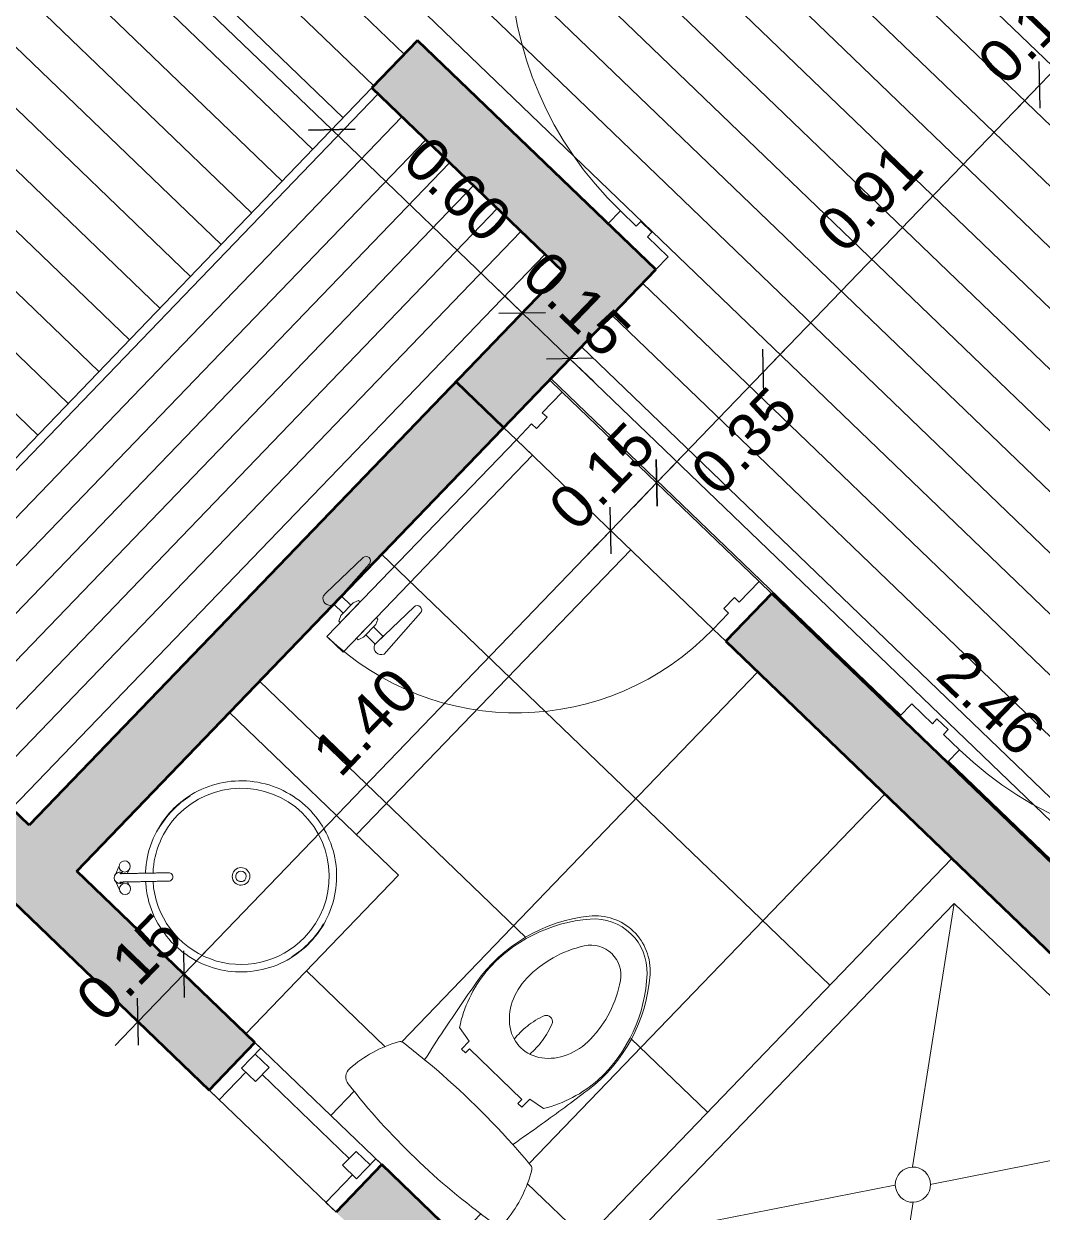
# Model space of a CAD drawing. Header units: metres. Extents: x 11 to 152, y 1 to 34.
# Drawn here: x 14.239 to 16.55, y 10.7 to 13.398 of the extents above; entities that cross this region are included whole.
import ezdxf

# ---------------------------------------------------------------- set-up
doc = ezdxf.new("R2010")
doc.units = ezdxf.units.M
for name, color, linetype, lineweight in [('A-ANNO-DIMS', 211, 'Continuous', 9), ('A-DETL-GENF', 92, 'Continuous', 9), ('A-DOOR', 31, 'Continuous', 9), ('A-DOOR-1', 31, 'Continuous', 18), ('A-FLOR', 192, 'Continuous', 9), ('A-FLOR-PATT', 8, 'Continuous', 9), ('A-GLAZ', 151, 'Continuous', 9), ('A-GLAZ-1', 151, 'Continuous', 18), ('A-WALL-1', 113, 'Continuous', 50), ('A-WALL-PATT-1', 111, 'Continuous', 9), ('I-FURN', 30, 'Continuous', 9), ('P-SANR-FIXT', 6, 'Continuous', 9)]:
    doc.layers.add(name, color=color, linetype=linetype, lineweight=lineweight)
doc.styles.add('Arial_1', font='Arial.ttf', dxfattribs={"height": 0.098353})
doc.dimstyles.new('Cota_1_25', dxfattribs={"dimscale": 0.3048, "dimtxt": 0.1, "dimasz": 0.246063, "dimexe": 0, "dimexo": 0.0625, "dimgap": 0.164042, "dimtad": 1, "dimrnd": 0.01, "dimzin": 0, "dimdsep": 46, "dimtxsty": 'Arial_1', "dimblk1": 'OBLIQUE', "dimblk2": 'OBLIQUE', "dimsah": 1, "dimcen": 0.09, "dimazin": 0, "dimtfac": 1, "dimtdec": 4, "dimtix": 1, "dimtmove": 0, "dimatfit": 3, "dimfxl": 0, "dimfxlon": 1, "dimtvp": 1, "dimtolj": 1, "dimtzin": 0, "dimarcsym": 2})
doc.dimstyles.new('Cota_1_25_3', dxfattribs={"dimscale": 0.3048, "dimtxt": 0.1, "dimasz": 0.246063, "dimexe": 0, "dimexo": 0.0625, "dimgap": 0.164042, "dimtad": 1, "dimrnd": 0.01, "dimzin": 0, "dimdsep": 46, "dimtxsty": 'Arial_1', "dimblk1": 'OBLIQUE', "dimblk2": 'OBLIQUE', "dimsah": 1, "dimcen": 0.09, "dimazin": 0, "dimtfac": 1, "dimtdec": 4, "dimtix": 1, "dimtmove": 2, "dimatfit": 3, "dimfxl": 0, "dimfxlon": 1, "dimtvp": 1, "dimtolj": 1, "dimtzin": 0, "dimarcsym": 2})

# ---------------------------------------------------------------- blocks, each defined once
blk = doc.blocks.new('EA-Sencilla abisagrada - 90 x 210-1482232-1 Piso')
at = {"layer": 'A-DETL-GENF'}
for p, q in [((0.349, 0.8388), (0.354, 0.8513)), ((0.349, 0.8388), (0.349, 0.7988)), ((0.359, 0.8513), (0.354, 0.8513)), ((0.359, 0.8513), (0.359, 0.7863)), ((0.41, 0.8513), (0.415, 0.8513)), ((0.41, 0.8513), (0.41, 0.7863)), ((0.42, 0.8388), (0.415, 0.8513)), ((0.42, 0.8388), (0.42, 0.7988)), ((0.289, 0.8338), (0.289, 0.8263)), ((0.294, 0.7091), (0.289, 0.8263)), ((0.319, 0.8263), (0.314, 0.7091)), ((0.319, 0.8038), (0.319, 0.8338)), ((0.319, 0.8313), (0.349, 0.8313)), ((0.45, 0.8313), (0.42, 0.8313)), ((0.45, 0.8038), (0.45, 0.8338)), ((0.45, 0.8263), (0.455, 0.7091)), ((0.475, 0.7091), (0.48, 0.8263)), ((0.48, 0.8338), (0.48, 0.8263)), ((0.349, 0.8063), (0.319, 0.8063)), ((0.349, 0.7988), (0.354, 0.7863)), ((0.354, 0.7863), (0.359, 0.7863)), ((0.415, 0.7863), (0.41, 0.7863)), ((0.42, 0.7988), (0.415, 0.7863)), ((0.42, 0.8063), (0.45, 0.8063))]:
    blk.add_line(p, q, dxfattribs=at)
for centre, radius, start, end in [((0.304, 0.8276), 0.0162, 22.6199, 157.3801), ((0.465, 0.8276), 0.0162, 22.6199, 157.3801), ((0.304, 0.7095), 0.01, 182.4476, 357.5524), ((0.465, 0.7095), 0.01, 182.4476, 357.5524)]:
    blk.add_arc(centre, radius, start, end, dxfattribs=at)
at = {"layer": 'A-DOOR'}
blk.add_arc((0.41, 0.075), 0.82, 90, 180, dxfattribs=at)
at = {"layer": 'A-DOOR-1'}
for p, q in [((0.359, 0.075), (0.359, 0.895)), ((0.41, 0.895), (0.359, 0.895)), ((0.41, 0.075), (0.41, 0.895)), ((-0.41, 0.075), (-0.45, 0.075)), ((-0.41, 0.025), (-0.41, 0.075)), ((0.41, 0.075), (0.359, 0.075)), ((0.45, 0.075), (0.41, 0.075)), ((0.41, 0.075), (0.41, 0.025)), ((0.45, -0.075), (0.45, 0.075)), ((-0.395, 0.025), (-0.41, 0.025)), ((-0.395, -0.01), (-0.395, 0.025)), ((0.41, 0.025), (0.395, 0.025)), ((0.395, 0.025), (0.395, -0.01)), ((-0.41, -0.075), (-0.41, -0.01)), ((-0.41, -0.01), (-0.395, -0.01)), ((0.395, -0.01), (0.41, -0.01)), ((0.41, -0.01), (0.41, -0.075)), ((-0.45, -0.075), (-0.41, -0.075)), ((0.41, -0.075), (0.45, -0.075))]:
    blk.add_line(p, q, dxfattribs=at)
blk = doc.blocks.new('M_Shower Stall-2D - ducha 1_20 2-V33-1 Piso')
at = {"layer": 'P-SANR-FIXT'}
for p, q in [((0, 0.8031), (0, 0.9)), ((0, 0.9), (1.1946, 0.9)), ((0.075, 0.825), (0.1064, 0.8031)), ((0.075, 0.8031), (0.075, 0.825)), ((0.075, 0.825), (1.125, 0.825)), ((1.125, 0.825), (0.6289, 0.4789)), ((1.125, 0.825), (1.125, 0.075)), ((0.1468, 0.7749), (0.5711, 0.4789)), ((0.5724, 0.4224), (0.075, 0.075)), ((0.6276, 0.4224), (1.125, 0.075)), ((0, 0), (0, 0.3031)), ((0.075, 0.075), (0.075, 0.3031)), ((1.125, 0.075), (0.075, 0.075))]:
    blk.add_line(p, q, dxfattribs=at)
for start, end in [(360, 180), (180, 360)]:
    blk.add_arc((0.6, 0.45), 0.04, start, end, dxfattribs=at)
blk = doc.blocks.new('EA santario - EA santario-1234229-1 Piso')
at = {"layer": 'P-SANR-FIXT'}
for p, q in [((-0.0952, 0.106), (-0.0952, 0.0806)), ((-0.0825, 0.106), (-0.0952, 0.106)), ((-0.0825, 0.0933), (-0.0825, 0.106)), ((0.0826, 0.0933), (-0.0825, 0.0933)), ((0.0826, 0.106), (0.0826, 0.0933)), ((0.0953, 0.106), (0.0826, 0.106)), ((0.0953, 0.0806), (0.0953, 0.106)), ((-0.0952, 0.0806), (-0.1325, 0.074)), ((0.1325, 0.074), (0.0953, 0.0806))]:
    blk.add_line(p, q, dxfattribs=at)
for centre, radius, start, end in [((0, -1.2428), 1.6, 81.8874, 98.1126), ((-0.2222, 0.316), 0.0254, 98.1126, 185.1144), ((0.2222, 0.316), 0.0254, 354.8856, 81.8874), ((0.0513, 0.3405), 0.3, 185.1144, 209.4383), ((-0.0513, 0.3405), 0.3, 330.5617, 354.8856), ((-0.1999, 0.1987), 0.0115, 209.4383, 263.7045), ((0.1999, 0.1987), 0.0115, 276.2955, 330.5617), ((0, 2.0111), 1.8349, 263.7045, 265.6627), ((4.7641, -0.7998), 5.0001, 168.6826, 169.5968), ((0, 2.0111), 1.8349, 265.6627, 274.3373), ((0, 2.0111), 1.8349, 274.3373, 276.2955), ((-4.7641, -0.7998), 5.0001, 10.4032, 11.3174), ((4.7641, -0.7998), 5.0001, 169.5968, 171.09), ((-4.7641, -0.7998), 5.0001, 8.91, 10.4032), ((0.1189, -0.0836), 0.2967, 147.929, 175.1418), ((-0.1189, -0.0836), 0.2967, 4.8582, 32.071), ((0.18, -0.0811), 0.36, 171.09, 220.019), ((-0.18, -0.0811), 0.36, 319.981, 8.91), ((0.1676, -0.0791), 0.345, 176.5685, 221.8401), ((0, -0.0716), 0.0147, 216.4562, 323.5438), ((-0.1676, -0.0791), 0.345, 318.1599, 3.4315), ((0.158, -0.1131), 0.258, 180, 213.6309), ((-0.158, -0.1131), 0.258, 326.3691, 360), ((0, -0.2182), 0.0683, 213.6309, 326.3691), ((0, -0.2322), 0.125, 220.0388, 319.9612), ((0, -0.2292), 0.12, 221.8401, 318.1599)]:
    blk.add_arc(centre, radius, start, end, dxfattribs=at)
blk.add_ellipse((0, -0.1131), major_axis=(0, 0.1238), ratio=0.807692, start_param=4.712389, end_param=7.853982, dxfattribs=at)
for points in [[(-0.0118, -0.0804), (-0.0148, -0.0728), (-0.0199, -0.0575), (-0.024, -0.0349), (-0.0254, -0.0133), (-0.0249, 0.0001), (-0.0243, 0.0065)], [(0.0249, 0.0062), (0.0254, -0.0001), (0.0258, -0.0135), (0.0243, -0.035), (0.02, -0.0576), (0.0149, -0.0728), (0.0118, -0.0804)]]:
    blk.add_open_spline(points, degree=3, dxfattribs=at)
blk = doc.blocks.new('mesa31 - mesa001-1819944-1 Piso')
at = {"layer": 'I-FURN'}
h = blk.add_hatch(dxfattribs=at)
h.set_pattern_fill('FP_26', color=256, style=0, pattern_type=2)
h.set_pattern_definition([(226.11, (-6.905, 15.092), (0.0540504, -0.0519957), [])])
h.paths.add_polyline_path([(-1.2925, -3.1635), (-0.0824, -1.9056), (-0.5148, -1.4897), (-1.7249, -2.7476), (-1.3165, -3.1404)], flags=0)
for p, q in [((-0.5148, -1.4897), (-1.7249, -2.7476)), ((-1.7249, -2.7476), (-1.2925, -3.1635))]:
    blk.add_line(p, q, dxfattribs=at)
blk = doc.blocks.new('Bed-Standard - Twin colombia 90x190-1381556-1 Piso')
at = {"layer": 'I-FURN'}
for p, q in [((-0.1785, 0.9956), (0.7215, 0.9956)), ((-0.1785, -0.9044), (-0.1785, 0.9956)), ((0.7215, 0.9956), (0.7215, -0.9044)), ((0.0139, -0.1236), (-0.1785, -0.3842)), ((0.7215, -0.5488), (0.0139, -0.1236)), ((0.7215, -0.5488), (-0.1785, -0.3842)), ((-0.1023, -0.5488), (0.6453, -0.5488)), ((-0.1023, -0.8536), (-0.1023, -0.5488)), ((0.6453, -0.8536), (0.6453, -0.5488)), ((-0.1023, -0.8536), (0.6453, -0.8536)), ((0.7215, -0.9044), (-0.1785, -0.9044))]:
    blk.add_line(p, q, dxfattribs=at)
blk = doc.blocks.new('EA-Sencilla abisagrada - 70 x 210-1204206-1 Piso')
at = {"layer": 'A-DETL-GENF'}
for p, q in [((0.249, 0.6388), (0.254, 0.6513)), ((0.259, 0.6513), (0.254, 0.6513)), ((0.259, 0.6513), (0.259, 0.5863)), ((0.31, 0.6513), (0.315, 0.6513)), ((0.31, 0.6513), (0.31, 0.5863)), ((0.32, 0.6388), (0.315, 0.6513)), ((0.189, 0.6338), (0.189, 0.6263)), ((0.194, 0.5091), (0.189, 0.6263)), ((0.219, 0.6263), (0.214, 0.5091)), ((0.219, 0.6038), (0.219, 0.6338)), ((0.219, 0.6313), (0.249, 0.6313)), ((0.249, 0.6388), (0.249, 0.5988)), ((0.32, 0.6388), (0.32, 0.5988)), ((0.35, 0.6313), (0.32, 0.6313)), ((0.35, 0.6038), (0.35, 0.6338)), ((0.35, 0.6263), (0.355, 0.5091)), ((0.375, 0.5091), (0.38, 0.6263)), ((0.38, 0.6338), (0.38, 0.6263)), ((0.249, 0.6063), (0.219, 0.6063)), ((0.249, 0.5988), (0.254, 0.5863)), ((0.32, 0.5988), (0.315, 0.5863)), ((0.32, 0.6063), (0.35, 0.6063)), ((0.254, 0.5863), (0.259, 0.5863)), ((0.315, 0.5863), (0.31, 0.5863))]:
    blk.add_line(p, q, dxfattribs=at)
for centre, radius, start, end in [((0.204, 0.6276), 0.0162, 22.6199, 157.3801), ((0.365, 0.6276), 0.0162, 22.6199, 157.3801), ((0.204, 0.5095), 0.01, 182.4476, 357.5524), ((0.365, 0.5095), 0.01, 182.4476, 357.5524)]:
    blk.add_arc(centre, radius, start, end, dxfattribs=at)
at = {"layer": 'A-DOOR'}
blk.add_arc((0.31, 0.075), 0.62, 90, 180, dxfattribs=at)
at = {"layer": 'A-DOOR-1'}
for p, q in [((0.259, 0.075), (0.259, 0.695)), ((0.31, 0.695), (0.259, 0.695)), ((0.31, 0.075), (0.31, 0.695)), ((-0.31, 0.075), (-0.35, 0.075)), ((-0.31, 0.025), (-0.31, 0.075)), ((0.31, 0.075), (0.259, 0.075)), ((0.35, 0.075), (0.31, 0.075)), ((0.31, 0.075), (0.31, 0.025)), ((-0.295, 0.025), (-0.31, 0.025)), ((-0.295, -0.01), (-0.295, 0.025)), ((0.31, 0.025), (0.295, 0.025)), ((0.295, 0.025), (0.295, -0.01)), ((-0.31, -0.075), (-0.31, -0.01)), ((-0.31, -0.01), (-0.295, -0.01)), ((0.295, -0.01), (0.31, -0.01)), ((0.31, -0.01), (0.31, -0.075)), ((-0.35, -0.075), (-0.31, -0.075)), ((0.31, -0.075), (0.35, -0.075))]:
    blk.add_line(p, q, dxfattribs=at)
blk = doc.blocks.new('EA-Sencilla abisagrada - 90 x 210-1482273-1 Piso')
at = {"layer": 'A-DETL-GENF'}
for p, q in [((0.294, -0.7091), (0.289, -0.8263)), ((0.319, -0.8263), (0.314, -0.7091)), ((0.45, -0.8263), (0.455, -0.7091)), ((0.475, -0.7091), (0.48, -0.8263)), ((0.319, -0.8038), (0.319, -0.8338)), ((0.349, -0.8063), (0.319, -0.8063)), ((0.349, -0.7988), (0.354, -0.7863)), ((0.349, -0.8388), (0.349, -0.7988)), ((0.354, -0.7863), (0.359, -0.7863)), ((0.359, -0.8513), (0.359, -0.7863)), ((0.415, -0.7863), (0.41, -0.7863)), ((0.41, -0.8513), (0.41, -0.7863)), ((0.42, -0.7988), (0.415, -0.7863)), ((0.42, -0.8388), (0.42, -0.7988)), ((0.42, -0.8063), (0.45, -0.8063)), ((0.45, -0.8038), (0.45, -0.8338)), ((0.289, -0.8338), (0.289, -0.8263)), ((0.319, -0.8313), (0.349, -0.8313)), ((0.45, -0.8313), (0.42, -0.8313)), ((0.48, -0.8338), (0.48, -0.8263)), ((0.349, -0.8388), (0.354, -0.8513)), ((0.359, -0.8513), (0.354, -0.8513)), ((0.41, -0.8513), (0.415, -0.8513)), ((0.42, -0.8388), (0.415, -0.8513))]:
    blk.add_line(p, q, dxfattribs=at)
for centre, radius, start, end in [((0.304, -0.7095), 0.01, 2.4476, 177.5524), ((0.465, -0.7095), 0.01, 2.4476, 177.5524), ((0.304, -0.8276), 0.0162, 202.6199, 337.3801), ((0.465, -0.8276), 0.0162, 202.6199, 337.3801)]:
    blk.add_arc(centre, radius, start, end, dxfattribs=at)
at = {"layer": 'A-DOOR'}
blk.add_arc((0.41, -0.075), 0.82, 180, 270, dxfattribs=at)
at = {"layer": 'A-DOOR-1'}
for p, q in [((-0.45, 0.075), (-0.41, 0.075)), ((-0.41, 0.075), (-0.41, 0.01)), ((0.41, 0.075), (0.45, 0.075)), ((0.41, 0.01), (0.41, 0.075)), ((-0.41, 0.01), (-0.395, 0.01)), ((-0.395, 0.01), (-0.395, -0.025)), ((0.395, 0.01), (0.41, 0.01)), ((0.395, -0.025), (0.395, 0.01)), ((-0.41, -0.025), (-0.41, -0.075)), ((-0.395, -0.025), (-0.41, -0.025)), ((0.41, -0.025), (0.395, -0.025)), ((0.41, -0.075), (0.41, -0.025)), ((-0.41, -0.075), (-0.45, -0.075)), ((0.359, -0.075), (0.359, -0.895)), ((0.41, -0.075), (0.359, -0.075)), ((0.41, -0.075), (0.41, -0.895)), ((0.45, -0.075), (0.41, -0.075)), ((0.41, -0.895), (0.359, -0.895))]:
    blk.add_line(p, q, dxfattribs=at)
blk = doc.blocks.new('Basin Slab-Round-1Bowl - 550 x 500-1568868-1 Piso')
at = {"layer": 'P-SANR-FIXT'}
for p, q in [((0.0434, -0.075), (0.0434, -0.575)), ((0.4686, -0.1346), (0.477, -0.1376)), ((0.4969, -0.1195), (0.4767, -0.1121)), ((0.515, -0.1504), (0.5077, -0.1303)), ((0.4894, -0.1497), (0.4926, -0.1585)), ((0.0434, -0.575), (0.5762, -0.575))]:
    blk.add_line(p, q, dxfattribs=at)
at = {"layer": 'P-SANR-FIXT', "flags": 128}
for points in [[(0.4477, -0.1669), (0.4439, -0.1635), (0.4374, -0.1578), (0.4306, -0.1524), (0.4236, -0.1473), (0.4164, -0.1424), (0.409, -0.1379), (0.4014, -0.1337), (0.3937, -0.1297), (0.3858, -0.1261), (0.3778, -0.1228), (0.3696, -0.1198), (0.3613, -0.1172), (0.353, -0.1148), (0.3445, -0.1129), (0.336, -0.1112), (0.3274, -0.1099), (0.3188, -0.1089), (0.3102, -0.1083), (0.3015, -0.1081), (0.2928, -0.1081), (0.2841, -0.1086), (0.2755, -0.1093), (0.2669, -0.1105), (0.2583, -0.1119), (0.2499, -0.1137), (0.2414, -0.1159), (0.2331, -0.1183), (0.2249, -0.1211), (0.2168, -0.1243), (0.2089, -0.1277), (0.201, -0.1315), (0.1934, -0.1356), (0.1859, -0.14), (0.1786, -0.1446), (0.1715, -0.1496), (0.1646, -0.1548), (0.1579, -0.1604), (0.1514, -0.1661), (0.1452, -0.1722), (0.1392, -0.1785), (0.1334, -0.185), (0.128, -0.1917), (0.1228, -0.1987), (0.1179, -0.2058), (0.1132, -0.2132), (0.1089, -0.2207), (0.1049, -0.2284), (0.1012, -0.2362), (0.0978, -0.2442), (0.0947, -0.2523), (0.092, -0.2606), (0.0896, -0.2689), (0.0875, -0.2773), (0.0858, -0.2858), (0.0844, -0.2944), (0.0833, -0.303), (0.0826, -0.3116), (0.0823, -0.3203), (0.0822, -0.325)], [(0.4883, -0.125), (0.4883, -0.125), (0.4882, -0.1251), (0.4881, -0.1253), (0.4878, -0.1255), (0.4876, -0.1258), (0.4872, -0.1261), (0.4868, -0.1265), (0.4863, -0.127), (0.4858, -0.1275), (0.4852, -0.1281), (0.4846, -0.1287), (0.4839, -0.1294), (0.4832, -0.1302), (0.4824, -0.131), (0.4815, -0.1319), (0.4806, -0.1328), (0.4796, -0.1337), (0.4786, -0.1347), (0.4776, -0.1358), (0.4765, -0.1369), (0.4753, -0.138), (0.4741, -0.1392), (0.4729, -0.1405), (0.4716, -0.1417), (0.4703, -0.143), (0.469, -0.1444), (0.4676, -0.1457), (0.4662, -0.1471), (0.4648, -0.1486), (0.4633, -0.15), (0.4619, -0.1515), (0.4604, -0.153), (0.4589, -0.1545), (0.4573, -0.156), (0.4558, -0.1575), (0.4543, -0.1591), (0.4527, -0.1606), (0.4511, -0.1622), (0.4496, -0.1638), (0.448, -0.1653), (0.4464, -0.1669), (0.4449, -0.1685), (0.4433, -0.17), (0.4418, -0.1716), (0.4402, -0.1731), (0.4387, -0.1746), (0.4372, -0.1761), (0.4357, -0.1776), (0.4343, -0.1791), (0.4328, -0.1805), (0.4314, -0.1819), (0.43, -0.1833), (0.4287, -0.1847), (0.4274, -0.186), (0.4261, -0.1873), (0.4248, -0.1885), (0.4236, -0.1897), (0.4225, -0.1909), (0.4213, -0.192), (0.4203, -0.1931), (0.4192, -0.1941), (0.4182, -0.1951), (0.4173, -0.1961), (0.4164, -0.1969), (0.4156, -0.1978), (0.4148, -0.1986), (0.4141, -0.1993), (0.4134, -0.2), (0.4128, -0.2006), (0.4122, -0.2011), (0.4117, -0.2016), (0.4113, -0.2021), (0.4109, -0.2024), (0.4106, -0.2027), (0.4104, -0.203), (0.4102, -0.2032), (0.41, -0.2033), (0.41, -0.2034), (0.41, -0.2034)], [(0.4234, -0.2169), (0.4235, -0.2168), (0.4236, -0.2167), (0.4237, -0.2166), (0.4239, -0.2164), (0.4242, -0.2161), (0.4246, -0.2157), (0.425, -0.2153), (0.4254, -0.2149), (0.4259, -0.2143), (0.4265, -0.2138), (0.4272, -0.2131), (0.4279, -0.2124), (0.4286, -0.2117), (0.4294, -0.2109), (0.4303, -0.21), (0.4312, -0.2091), (0.4321, -0.2081), (0.4332, -0.2071), (0.4342, -0.2061), (0.4353, -0.205), (0.4365, -0.2038), (0.4377, -0.2026), (0.4389, -0.2014), (0.4401, -0.2001), (0.4414, -0.1988), (0.4428, -0.1975), (0.4441, -0.1961), (0.4455, -0.1947), (0.447, -0.1933), (0.4484, -0.1919), (0.4499, -0.1904), (0.4514, -0.1889), (0.4529, -0.1874), (0.4544, -0.1859), (0.456, -0.1843), (0.4575, -0.1828), (0.4591, -0.1812), (0.4606, -0.1797), (0.4622, -0.1781), (0.4638, -0.1765), (0.4653, -0.175), (0.4669, -0.1734), (0.4684, -0.1718), (0.47, -0.1703), (0.4715, -0.1688), (0.473, -0.1672), (0.4745, -0.1657), (0.476, -0.1643), (0.4775, -0.1628), (0.4789, -0.1614), (0.4803, -0.16), (0.4817, -0.1586), (0.4831, -0.1572), (0.4844, -0.1559), (0.4857, -0.1546), (0.4869, -0.1534), (0.4881, -0.1522), (0.4893, -0.151), (0.4904, -0.1499), (0.4915, -0.1488), (0.4926, -0.1477), (0.4935, -0.1468), (0.4945, -0.1458), (0.4954, -0.1449), (0.4962, -0.1441), (0.497, -0.1433), (0.4977, -0.1426), (0.4984, -0.1419), (0.499, -0.1413), (0.4995, -0.1407), (0.5, -0.1403), (0.5005, -0.1398), (0.5008, -0.1394), (0.5012, -0.1391), (0.5014, -0.1389), (0.5016, -0.1387), (0.5017, -0.1386), (0.5018, -0.1385), (0.5018, -0.1385)], [(0.5161, -0.325), (0.5159, -0.3163), (0.5154, -0.3077), (0.5145, -0.299), (0.5133, -0.2904), (0.5118, -0.2819), (0.5099, -0.2734), (0.5076, -0.265), (0.5051, -0.2568), (0.5022, -0.2486), (0.499, -0.2405), (0.4954, -0.2326), (0.4916, -0.2248), (0.4874, -0.2172), (0.483, -0.2098), (0.4782, -0.2025), (0.4732, -0.1954), (0.4678, -0.1886), (0.4622, -0.1819), (0.46, -0.1794)], [(0.0822, -0.325), (0.0824, -0.3337), (0.0829, -0.3423), (0.0838, -0.351), (0.085, -0.3596), (0.0865, -0.3681), (0.0884, -0.3766), (0.0907, -0.385), (0.0932, -0.3932), (0.0961, -0.4014), (0.0993, -0.4095), (0.1029, -0.4174), (0.1067, -0.4252), (0.1109, -0.4328), (0.1153, -0.4402), (0.1201, -0.4475), (0.1251, -0.4546), (0.1305, -0.4614), (0.136, -0.4681), (0.1419, -0.4745), (0.148, -0.4806), (0.1543, -0.4865), (0.1609, -0.4922), (0.1677, -0.4976), (0.1747, -0.5027), (0.1819, -0.5076), (0.1893, -0.5121), (0.1969, -0.5163), (0.2046, -0.5203), (0.2125, -0.5239), (0.2205, -0.5272), (0.2287, -0.5302), (0.2369, -0.5328), (0.2453, -0.5352), (0.2538, -0.5371), (0.2623, -0.5388), (0.2709, -0.5401), (0.2795, -0.5411), (0.2881, -0.5417), (0.2968, -0.5419), (0.3055, -0.5419), (0.3141, -0.5414), (0.3228, -0.5407), (0.3314, -0.5395), (0.3399, -0.5381), (0.3484, -0.5363), (0.3568, -0.5341), (0.3652, -0.5317), (0.3734, -0.5289), (0.3815, -0.5257), (0.3894, -0.5223), (0.3972, -0.5185), (0.4049, -0.5144), (0.4124, -0.51), (0.4197, -0.5054), (0.4268, -0.5004), (0.4337, -0.4952), (0.4404, -0.4896), (0.4469, -0.4839), (0.4531, -0.4778), (0.4591, -0.4715), (0.4649, -0.465), (0.4703, -0.4583), (0.4755, -0.4513), (0.4804, -0.4442), (0.485, -0.4368), (0.4894, -0.4293), (0.4934, -0.4216), (0.4971, -0.4138), (0.5005, -0.4058), (0.5036, -0.3977), (0.5063, -0.3894), (0.5087, -0.3811), (0.5108, -0.3727), (0.5125, -0.3642), (0.5139, -0.3556), (0.515, -0.347), (0.5157, -0.3384), (0.516, -0.3297), (0.5161, -0.325)]]:
    blk.add_lwpolyline(points, dxfattribs=at)
at = {"layer": 'P-SANR-FIXT'}
for centre, radius, start, end in [((0.2991, -0.325), 0.2, 47.0318, 180), ((0.4691, -0.122), 0.0127, 135, 315), ((0.4691, -0.122), 0.0127, 315, 135), ((0.4951, -0.1317), 0.0127, 135, 178.0726), ((0.4954, -0.1321), 0.0127, 83.2893, 174.0914), ((0.4951, -0.1317), 0.0127, 315, 135), ((0.4951, -0.1317), 0.0127, 272.2369, 6.7107), ((0.5051, -0.158), 0.0127, 135, 315), ((0.4951, -0.1317), 0.0127, 271.9274, 315), ((0.5051, -0.158), 0.0127, 315, 135), ((0.4167, -0.2101), 0.00953, 122.1429, 225), ((0.4167, -0.2101), 0.00952, 225, 327.8571), ((0.2991, -0.325), 0.2, 0, 41.5385), ((0.2991, -0.325), 0.2159, 166.1538, 180), ((0.2991, -0.325), 0.2159, 0, 13.8462), ((0.2991, -0.325), 0.02, 0, 180), ((0.2992, -0.3249), 0.012, 90, 180.253), ((0.2992, -0.3249), 0.012, 166.0814, 180), ((0.2992, -0.3249), 0.012, 151.9976, 161.3515), ((0.2992, -0.3249), 0.012, 137.83, 146.5795), ((0.2992, -0.3249), 0.012, 123.4827, 132.2634), ((0.2992, -0.3249), 0.012, 108.6021, 118.109), ((0.2992, -0.3249), 0.012, 90, 104.0322), ((0.2992, -0.3249), 0.012, 359.747, 90), ((0.2992, -0.3249), 0.012, 75.9678, 90), ((0.2992, -0.3249), 0.012, 47.7366, 56.5173), ((0.2992, -0.3249), 0.012, 33.4205, 42.17), ((0.2992, -0.3249), 0.012, 0, 13.9186), ((0.2991, -0.325), 0.2159, 180, 193.8462), ((0.2991, -0.325), 0.2, 180, 360), ((0.2991, -0.325), 0.02, 180, 360), ((0.2992, -0.3249), 0.012, 180.253, 270), ((0.2992, -0.3249), 0.012, 270, 359.747), ((0.2991, -0.325), 0.2159, 346.1538, 0)]:
    blk.add_arc(centre, radius, start, end, dxfattribs=at)
blk = doc.blocks.new('M_Fixed - 240x40-1814198-1 Piso')
at = {"layer": 'A-GLAZ-1'}
for p, q in [((-0.2, 0.088), (-0.181, 0.088)), ((-0.181, 0.088), (-0.181, 0.025)), ((0.181, 0.088), (0.181, 0.025)), ((0.1989, 0.088), (0.181, 0.088)), ((-0.181, 0.069), (-0.137, 0.069)), ((-0.137, 0.069), (-0.137, 0.025)), ((0.137, 0.069), (0.137, 0.025)), ((0.181, 0.069), (0.137, 0.069)), ((-0.137, 0.047), (0.137, 0.047)), ((-0.181, 0.025), (-0.137, 0.025)), ((-0.168, 0.025), (-0.168, -0.062)), ((0.137, 0.025), (0.181, 0.025)), ((0.168, 0.025), (0.168, -0.062)), ((-0.2, -0.062), (-0.168, -0.062)), ((0.2, -0.062), (0.168, -0.062))]:
    blk.add_line(p, q, dxfattribs=at)
blk = doc.blocks.new('_Oblique')
at = {"color": 0, "linetype": 'ByBlock', "lineweight": -2}
blk.add_line((-0.5, -0.5), (0.5, 0.5), dxfattribs=at)
blk = doc.blocks.new('DIMBLOCK100-1 Piso')
at = {"layer": 'A-ANNO-DIMS', "color": 0, "lineweight": -2, "transparency": 16777216}
for p, q in [((14.6022, 11.2401), (14.6542, 11.2942)), ((14.4982, 11.1321), (14.6022, 11.2401)), ((14.4982, 11.1321), (14.4462, 11.078))]:
    blk.add_line(p, q, dxfattribs=at)
at = {"layer": 'Defpoints', "color": 0, "transparency": 16777216}
for p in [(14.6022, 11.2401), (14.6022, 11.2401), (14.4982, 11.1321)]:
    blk.add_point(p, dxfattribs=at)
at = {"layer": 'A-ANNO-DIMS', "color": 0, "lineweight": -2, "transparency": 16777216, "xscale": 0.075, "yscale": 0.075, "zscale": 0.075}
for p, rotation in [((14.6022, 11.2401), 226.1020245838994), ((14.4982, 11.1321), 46.10202458389934)]:
    blk.add_blockref('_Oblique', p, dxfattribs=dict(at, rotation=rotation))
at = {"layer": 'A-ANNO-DIMS', "color": 0, "transparency": 16777216, "insert": (14.478, 11.2556), "char_height": 0.09835, "attachment_point": 5, "rotation": 46.102, "style": 'Arial_1'}
blk.add_mtext('\\A1;0.15', dxfattribs=at)
blk = doc.blocks.new('DIMBLOCK101-1 Piso')
at = {"layer": 'A-ANNO-DIMS', "color": 0, "lineweight": -2, "transparency": 16777216}
blk.add_line((14.6022, 11.2401), (15.5712, 12.2471), dxfattribs=at)
at = {"layer": 'Defpoints', "color": 0, "transparency": 16777216}
for p in [(15.5712, 12.2471), (15.5712, 12.2471), (14.6022, 11.2401)]:
    blk.add_point(p, dxfattribs=at)
at = {"layer": 'A-ANNO-DIMS', "color": 0, "lineweight": -2, "transparency": 16777216, "xscale": 0.075, "yscale": 0.075, "zscale": 0.075}
for p, rotation in [((15.5712, 12.2471), 46.10202458389946), ((14.6022, 11.2401), 226.1020245838995)]:
    blk.add_blockref('_Oblique', p, dxfattribs=dict(at, rotation=rotation))
at = {"layer": 'A-ANNO-DIMS', "color": 0, "transparency": 16777216, "insert": (15.0145, 11.8131), "char_height": 0.09835, "attachment_point": 5, "rotation": 46.102, "style": 'Arial_1'}
blk.add_mtext('\\A1;1.40', dxfattribs=at)
blk = doc.blocks.new('DIMBLOCK102-1 Piso')
at = {"layer": 'A-ANNO-DIMS', "color": 0, "lineweight": -2, "transparency": 16777216}
for p, q in [((15.6752, 12.3552), (15.7272, 12.4093)), ((15.5712, 12.2471), (15.6752, 12.3552)), ((15.5712, 12.2471), (15.5192, 12.1931))]:
    blk.add_line(p, q, dxfattribs=at)
at = {"layer": 'Defpoints', "color": 0, "transparency": 16777216}
for p in [(15.6752, 12.3552), (15.6752, 12.3552), (15.5712, 12.2471)]:
    blk.add_point(p, dxfattribs=at)
at = {"layer": 'A-ANNO-DIMS', "color": 0, "lineweight": -2, "transparency": 16777216, "xscale": 0.075, "yscale": 0.075, "zscale": 0.075}
for p, rotation in [((15.6752, 12.3552), 226.1020245838999), ((15.5712, 12.2471), 46.1020245838999)]:
    blk.add_blockref('_Oblique', p, dxfattribs=dict(at, rotation=rotation))
at = {"layer": 'A-ANNO-DIMS', "color": 0, "transparency": 16777216, "insert": (15.551, 12.3707), "char_height": 0.09835, "attachment_point": 5, "rotation": 46.102, "style": 'Arial_1'}
blk.add_mtext('\\A1;0.15', dxfattribs=at)
blk = doc.blocks.new('DIMBLOCK103-1 Piso')
at = {"layer": 'A-ANNO-DIMS', "color": 0, "lineweight": -2, "transparency": 16777216}
for p, q in [((15.9164, 12.6059), (15.9685, 12.66)), ((15.6752, 12.3552), (15.9164, 12.6059)), ((15.6752, 12.3552), (15.6232, 12.3012))]:
    blk.add_line(p, q, dxfattribs=at)
at = {"layer": 'Defpoints', "color": 0, "transparency": 16777216}
for p in [(15.9164, 12.6059), (15.9164, 12.6059), (15.6752, 12.3552)]:
    blk.add_point(p, dxfattribs=at)
at = {"layer": 'A-ANNO-DIMS', "color": 0, "lineweight": -2, "transparency": 16777216, "xscale": 0.075, "yscale": 0.075, "zscale": 0.075}
for p, rotation in [((15.9164, 12.6059), 226.1020245838992), ((15.6752, 12.3552), 46.10202458389918)]:
    blk.add_blockref('_Oblique', p, dxfattribs=dict(at, rotation=rotation))
at = {"layer": 'A-ANNO-DIMS', "color": 0, "transparency": 16777216, "insert": (15.7448, 12.3886), "char_height": 0.09835, "attachment_point": 1, "rotation": 46.102, "line_spacing_factor": 0.938532, "style": 'Arial_1'}
blk.add_mtext('\\A1;0.35', dxfattribs=at)
blk = doc.blocks.new('DIMBLOCK104-1 Piso')
at = {"layer": 'A-ANNO-DIMS', "color": 0, "lineweight": -2, "transparency": 16777216}
blk.add_line((15.9164, 12.6059), (16.5446, 13.2587), dxfattribs=at)
at = {"layer": 'Defpoints', "color": 0, "transparency": 16777216}
for p in [(16.5446, 13.2587), (16.5446, 13.2587), (15.9164, 12.6059)]:
    blk.add_point(p, dxfattribs=at)
at = {"layer": 'A-ANNO-DIMS', "color": 0, "lineweight": -2, "transparency": 16777216, "xscale": 0.075, "yscale": 0.075, "zscale": 0.075}
for p, rotation in [((16.5446, 13.2587), 46.10202458389947), ((15.9164, 12.6059), 226.1020245838995)]:
    blk.add_blockref('_Oblique', p, dxfattribs=dict(at, rotation=rotation))
at = {"layer": 'A-ANNO-DIMS', "color": 0, "transparency": 16777216, "insert": (16.1583, 13.0018), "char_height": 0.09835, "attachment_point": 5, "rotation": 46.102, "style": 'Arial_1'}
blk.add_mtext('\\A1;0.91', dxfattribs=at)
blk = doc.blocks.new('DIMBLOCK105-1 Piso')
at = {"layer": 'A-ANNO-DIMS', "color": 0, "lineweight": -2, "transparency": 16777216}
for p, q in [((16.6486, 13.3668), (16.7006, 13.4208)), ((16.5446, 13.2587), (16.6486, 13.3668)), ((16.5446, 13.2587), (16.4926, 13.2046))]:
    blk.add_line(p, q, dxfattribs=at)
at = {"layer": 'Defpoints', "color": 0, "transparency": 16777216}
for p in [(16.6486, 13.3668), (16.6486, 13.3668), (16.5446, 13.2587)]:
    blk.add_point(p, dxfattribs=at)
at = {"layer": 'A-ANNO-DIMS', "color": 0, "lineweight": -2, "transparency": 16777216, "xscale": 0.075, "yscale": 0.075, "zscale": 0.075}
for p, rotation in [((16.6486, 13.3668), 226.1020245838997), ((16.5446, 13.2587), 46.10202458389974)]:
    blk.add_blockref('_Oblique', p, dxfattribs=dict(at, rotation=rotation))
at = {"layer": 'A-ANNO-DIMS', "color": 0, "transparency": 16777216, "insert": (16.5244, 13.3822), "char_height": 0.09835, "attachment_point": 5, "rotation": 46.102, "style": 'Arial_1'}
blk.add_mtext('\\A1;0.15', dxfattribs=at)
blk = doc.blocks.new('DIMBLOCK163-1 Piso')
at = {"layer": 'A-ANNO-DIMS', "color": 0, "lineweight": -2, "transparency": 16777216}
blk.add_line((17.2518, 10.9307), (15.4784, 12.6372), dxfattribs=at)
at = {"layer": 'Defpoints', "color": 0, "transparency": 16777216}
for p in [(15.4784, 12.6372), (15.4784, 12.6372), (17.2518, 10.9307)]:
    blk.add_point(p, dxfattribs=at)
at = {"layer": 'A-ANNO-DIMS', "color": 0, "lineweight": -2, "transparency": 16777216, "xscale": 0.075, "yscale": 0.075, "zscale": 0.075}
for p, rotation in [((15.4784, 12.6372), 136.1020245839003), ((17.2518, 10.9307), 316.1020245839003)]:
    blk.add_blockref('_Oblique', p, dxfattribs=dict(at, rotation=rotation))
at = {"layer": 'A-ANNO-DIMS', "color": 0, "transparency": 16777216, "insert": (16.4346, 11.8561), "char_height": 0.09835, "attachment_point": 5, "rotation": 316.102, "style": 'Arial_1'}
blk.add_mtext('\\A1;2.46', dxfattribs=at)
blk = doc.blocks.new('DIMBLOCK164-1 Piso')
at = {"layer": 'A-ANNO-DIMS', "color": 0, "lineweight": -2, "transparency": 16777216}
for p, q in [((15.3703, 12.7412), (15.3162, 12.7932)), ((15.4784, 12.6372), (15.3703, 12.7412)), ((15.4784, 12.6372), (15.5324, 12.5852))]:
    blk.add_line(p, q, dxfattribs=at)
at = {"layer": 'Defpoints', "color": 0, "transparency": 16777216}
for p in [(15.3703, 12.7412), (15.3703, 12.7412), (15.4784, 12.6372)]:
    blk.add_point(p, dxfattribs=at)
at = {"layer": 'A-ANNO-DIMS', "color": 0, "lineweight": -2, "transparency": 16777216, "xscale": 0.075, "yscale": 0.075, "zscale": 0.075}
for p, rotation in [((15.3703, 12.7412), 316.1020245839003), ((15.4784, 12.6372), 136.1020245839004)]:
    blk.add_blockref('_Oblique', p, dxfattribs=dict(at, rotation=rotation))
at = {"layer": 'A-ANNO-DIMS', "color": 0, "transparency": 16777216, "insert": (15.4938, 12.7614), "char_height": 0.09835, "attachment_point": 5, "rotation": 316.102, "style": 'Arial_1'}
blk.add_mtext('\\A1;0.15', dxfattribs=at)
blk = doc.blocks.new('DIMBLOCK165-1 Piso')
at = {"layer": 'A-ANNO-DIMS', "color": 0, "lineweight": -2, "transparency": 16777216}
blk.add_line((15.3703, 12.7412), (14.9379, 13.1572), dxfattribs=at)
at = {"layer": 'Defpoints', "color": 0, "transparency": 16777216}
for p in [(14.9379, 13.1572), (14.9379, 13.1572), (15.3703, 12.7412)]:
    blk.add_point(p, dxfattribs=at)
at = {"layer": 'A-ANNO-DIMS', "color": 0, "lineweight": -2, "transparency": 16777216, "xscale": 0.075, "yscale": 0.075, "zscale": 0.075}
for p, rotation in [((14.9379, 13.1572), 136.1020245839003), ((15.3703, 12.7412), 316.1020245839003)]:
    blk.add_blockref('_Oblique', p, dxfattribs=dict(at, rotation=rotation))
at = {"layer": 'A-ANNO-DIMS', "color": 0, "transparency": 16777216, "insert": (15.2236, 13.0214), "char_height": 0.09835, "attachment_point": 5, "rotation": 316.102, "style": 'Arial_1'}
blk.add_mtext('\\A1;0.60', dxfattribs=at)
blk = doc.blocks.new('DIMBLOCK166-1 Piso')
at = {"layer": 'A-ANNO-DIMS', "color": 0, "lineweight": -2, "transparency": 16777216}
blk.add_line((14.9379, 13.1572), (12.7998, 15.2147), dxfattribs=at)
at = {"layer": 'Defpoints', "color": 0, "transparency": 16777216}
for p in [(12.7998, 15.2147), (12.7998, 15.2147), (14.9379, 13.1572)]:
    blk.add_point(p, dxfattribs=at)
at = {"layer": 'A-ANNO-DIMS', "color": 0, "lineweight": -2, "transparency": 16777216, "xscale": 0.075, "yscale": 0.075, "zscale": 0.075}
for p, rotation in [((12.7998, 15.2147), 136.1020245839004), ((14.9379, 13.1572), 316.1020245839003)]:
    blk.add_blockref('_Oblique', p, dxfattribs=dict(at, rotation=rotation))
at = {"layer": 'A-ANNO-DIMS', "color": 0, "transparency": 16777216, "insert": (13.9383, 14.2581), "char_height": 0.09835, "attachment_point": 5, "rotation": 316.102, "style": 'Arial_1'}
blk.add_mtext('\\A1;2.97', dxfattribs=at)

msp = doc.modelspace()

# ---------------------------------------------------------------- hatches: boundary and pattern name
at = {"layer": 'A-FLOR-PATT'}
h = msp.add_hatch(dxfattribs=at)
h.set_pattern_fill('FP_9', color=256, style=0, pattern_type=2)
h.set_pattern_definition([(136.102, (16.48, 10.754), (-0.0693377, -0.0720575), [])])
h.paths.add_polyline_path([(16.5913, 6.1384), (19.4653, 9.1252), (18.0693, 10.4685), (18.0688, 10.4683), (17.9607, 10.5723), (18.3767, 11.0047), (16.9586, 12.3693), (16.9309, 12.3405), (16.8948, 12.3751), (16.8844, 12.3643), (16.8592, 12.3886), (16.8696, 12.3994), (16.8228, 12.4445), (17.1998, 12.8363), (16.4055, 13.6007), (16.3015, 13.4926), (13.6229, 16.0701), (13.3099, 15.7448), (13.2197, 15.8315), (11.8333, 14.39), (12.1936, 14.0433), (11.9509, 13.7912), (13.8187, 11.994), (15.1329, 13.3599), (15.5653, 12.9438), (15.593, 12.9726), (15.6291, 12.938), (15.6395, 12.9488), (15.6647, 12.9245), (15.6543, 12.9137), (15.7011, 12.8686), (15.4321, 12.5891), (16.2265, 11.8248), (16.2542, 11.8536), (16.3011, 11.8085), (16.3115, 11.8193), (16.3367, 11.7951), (16.3263, 11.7843), (16.3623, 11.7496), (16.3346, 11.7208), (17.2056, 10.8826), (14.5398, 8.1123), (16.5912, 6.1384)], flags=0)
h.paths.add_polyline_path([(16.949, 6.6622), (16.9358, 6.6636), (16.9235, 6.6685), (16.9114, 6.6777), (16.6604, 6.9196), (16.6525, 6.9305), (16.6477, 6.9438), (16.6462, 6.9535), (16.6477, 6.9667), (16.6525, 6.9791), (16.6618, 6.9912), (16.9037, 7.2422), (16.9123, 7.2491), (16.9245, 7.2544), (16.9376, 7.2564), (16.952, 7.2544), (16.9644, 7.2491), (16.9752, 7.2408), (17.2262, 6.9989), (17.2341, 6.988), (17.2389, 6.9747), (17.2404, 6.965), (17.2389, 6.9518), (17.2341, 6.9394), (17.2248, 6.9273), (16.9829, 6.6763), (16.972, 6.6685), (16.9588, 6.6636)], flags=0)
h.paths.add_polyline_path([(17.3062, 7.0119), (15.9377, 8.33), (16.9085, 9.3374), (18.2762, 8.02), (17.3816, 7.0903)], flags=0)
h.paths.add_polyline_path([(18.3235, 8.0762), (18.3104, 8.0777), (18.298, 8.0825), (18.2859, 8.0918), (18.0349, 8.3337), (18.027, 8.3446), (18.0222, 8.3578), (18.0207, 8.3676), (18.0222, 8.3808), (18.027, 8.3931), (18.0363, 8.4052), (18.2782, 8.6562), (18.2868, 8.6631), (18.299, 8.6684), (18.3121, 8.6704), (18.3266, 8.6684), (18.339, 8.6631), (18.3497, 8.6548), (18.6007, 8.4129), (18.6086, 8.402), (18.6135, 8.3888), (18.6149, 8.379), (18.6135, 8.3658), (18.6086, 8.3535), (18.5994, 8.3414), (18.3574, 8.0904), (18.3466, 8.0825), (18.3333, 8.0777)], flags=0)
h.paths.add_polyline_path([(13.49, 12.4264), (13.4768, 12.4279), (13.4644, 12.4327), (13.4523, 12.442), (13.2013, 12.6839), (13.1935, 12.6948), (13.1886, 12.708), (13.1872, 12.7178), (13.1886, 12.731), (13.1935, 12.7433), (13.2059, 12.7587), (13.4446, 13.0064), (13.4555, 13.0143), (13.4688, 13.0191), (13.4786, 13.0206), (13.4917, 13.0191), (13.5041, 13.0143), (13.5162, 13.005), (13.7672, 12.7631), (13.7741, 12.7545), (13.7794, 12.7423), (13.7814, 12.7292), (13.7794, 12.7147), (13.7741, 12.7023), (13.7658, 12.6916), (13.5239, 12.4406), (13.513, 12.4327), (13.4997, 12.4279)], flags=0)
h.paths.add_polyline_path([(13.1121, 12.7587), (12.4636, 13.3828), (13.781, 14.7518), (14.4295, 14.1277), (13.1943, 12.8442)], flags=0)
h.paths.add_polyline_path([(12.4198, 13.4562), (12.4066, 13.4577), (12.3943, 13.4625), (12.3822, 13.4718), (12.1312, 13.7137), (12.1233, 13.7246), (12.1185, 13.7379), (12.117, 13.7476), (12.1185, 13.7608), (12.1233, 13.7732), (12.1326, 13.7853), (12.3745, 14.0362), (12.3831, 14.0431), (12.3953, 14.0485), (12.4084, 14.0504), (12.4229, 14.0485), (12.4352, 14.0431), (12.45, 14.031), (12.697, 13.7929), (12.7039, 13.7843), (12.7097, 13.7688), (12.7112, 13.759), (12.7097, 13.7459), (12.7049, 13.7335), (12.6956, 13.7214), (12.45, 13.4675), (12.4428, 13.4625), (12.4296, 13.4577)], flags=0)
h.paths.add_polyline_path([(16.2697, 13.4595), (16.2228, 13.5046), (16.2124, 13.4938), (16.1872, 13.518), (16.1976, 13.5289), (16.1616, 13.5635), (16.1893, 13.5923), (16.2974, 13.4883)], flags=0)
h = msp.add_hatch(dxfattribs=at)
h.set_pattern_fill('FP_11', color=256, style=0, pattern_type=2)
h.set_pattern_definition([(46.102, (17.357, 9.974), (-0.28823, 0.27735), []), (136.102, (17.357, 9.974), (-0.27735, -0.28823), [])])
h.paths.add_polyline_path([(16.0245, 9.8716), (16.1652, 10.0177), (15.9468, 10.2279), (15.8061, 10.0817), (15.9725, 9.9216)], flags=0)
h.paths.add_polyline_path([(15.4458, 10.4284), (15.5865, 10.5746), (15.5166, 10.6418), (16.345, 11.5026), (15.3281, 12.481), (14.7058, 11.8343), (15.0897, 11.4649), (14.743, 11.1046), (15.3415, 10.5287)], flags=0)
h.paths.add_polyline_path([(15.3125, 10.6732), (15.306, 10.6749), (15.3004, 10.6781), (15.2022, 10.7553), (15.1269, 10.8229), (15.0481, 10.9042), (14.972, 10.9965), (14.9702, 11.0026), (14.97, 11.009), (14.9714, 11.0153), (14.9753, 11.022), (14.9786, 11.0258), (15.0126, 11.0513), (15.0497, 11.0717), (15.0921, 11.0872), (15.0997, 11.0848), (15.1487, 11.0457), (15.1922, 11.1126), (15.2656, 11.2203), (15.3049, 11.2674), (15.3517, 11.3072), (15.4046, 11.3384), (15.4621, 11.3602), (15.5223, 11.3719), (15.5534, 11.3713), (15.5834, 11.3631), (15.6104, 11.3477), (15.6327, 11.3262), (15.6491, 11.2998), (15.6585, 11.2702), (15.6603, 11.2391), (15.6509, 11.1785), (15.6314, 11.1202), (15.6022, 11.0662), (15.5643, 11.0179), (15.5166, 10.9752), (15.4139, 10.8993), (15.3487, 10.8533), (15.3897, 10.8058), (15.3923, 10.7982), (15.392, 10.7955), (15.3785, 10.7553), (15.3595, 10.7174), (15.3353, 10.6825), (15.3303, 10.6778), (15.3246, 10.6748), (15.319, 10.6733)], flags=0)
h.paths.add_polyline_path([(14.731, 11.4501), (14.7277, 11.4511), (14.7309, 11.4501)], flags=0)
h.paths.add_polyline_path([(14.7356, 11.4506), (14.7395, 11.4526), (14.7356, 11.4506)], flags=0)
h.paths.add_polyline_path([(14.7407, 11.4537), (14.7426, 11.4563), (14.7407, 11.4537)], flags=0)
h.paths.add_polyline_path([(14.7436, 11.4654), (14.7422, 11.4685), (14.7436, 11.4654)], flags=0)
at = {"layer": 'A-WALL-PATT-1'}
h = msp.add_hatch(color=256, dxfattribs=at)
h.paths.add_polyline_path([(15.9205, 9.7635), (16.0245, 9.8716), (15.8061, 10.0817), (15.7024, 9.9734)], flags=0)
h.paths.add_polyline_path([(15.3418, 10.3203), (15.4458, 10.4284), (15.0516, 10.8077), (14.9476, 10.6996), (15.3415, 10.3206)], flags=0)
h.paths.add_polyline_path([(11.8469, 13.6831), (11.4873, 14.0305), (11.5906, 14.1378), (11.5723, 14.1554), (11.4683, 14.0473), (11.6893, 13.8347)], flags=0)
h.paths.add_polyline_path([(14.6594, 10.977), (14.7634, 11.085), (11.9509, 13.7912), (11.8469, 13.6831), (14.443, 11.1851)], flags=0)
for points in [[(15.4613, 12.8357), (15.5653, 12.9438), (15.1329, 13.3599), (15.0289, 13.2518), (15.4244, 12.8712)], [(14.3591, 11.474), (15.6734, 12.8398), (15.5653, 12.9438), (14.251, 11.578)]]:
    msp.add_hatch(color=256, dxfattribs=at).paths.add_polyline_path(points, flags=0)
h = msp.add_hatch(color=256, dxfattribs=at)
h.paths.add_polyline_path([(16.9935, 10.8786), (17.0975, 10.9866), (15.9365, 12.1038), (15.8325, 11.9957), (16.9252, 10.9442)], flags=0)
h.paths.add_polyline_path([(15.3281, 12.481), (15.4321, 12.5891), (15.3241, 12.6931), (15.2201, 12.585)], flags=0)

# ---------------------------------------------------------------- linework, layer by layer
at = {"layer": 'A-FLOR'}
for p, q in [((15.9077, 12.1315), (15.461, 12.5614)), ((15.357, 12.4533), (15.8037, 12.0234)), ((15.0516, 10.8077), (14.7634, 11.085)), ((14.6594, 10.977), (14.9477, 10.6995))]:
    msp.add_line(p, q, dxfattribs=at)
at = {"layer": 'A-WALL-1'}
for p, q in [((14.251, 11.578), (11.9509, 13.7912)), ((11.8469, 13.6831), (14.6594, 10.977)), ((15.1329, 13.3599), (15.0289, 13.2518)), ((15.6734, 12.8398), (15.1329, 13.3599)), ((15.0289, 13.2518), (15.4613, 12.8357)), ((15.4613, 12.8357), (14.251, 11.578)), ((14.3591, 11.474), (15.6734, 12.8398)), ((15.2201, 12.585), (15.3281, 12.481)), ((15.9365, 12.1038), (15.8325, 11.9957)), ((17.2056, 10.8826), (15.9365, 12.1038)), ((15.8325, 11.9957), (16.9935, 10.8786)), ((14.7634, 11.085), (14.3591, 11.474)), ((14.6594, 10.977), (14.7634, 11.085)), ((15.0516, 10.8077), (14.9476, 10.6996)), ((15.4458, 10.4284), (15.0516, 10.8077))]:
    msp.add_line(p, q, dxfattribs=at)

# ---------------------------------------------------------------- block references
at = {"layer": 'A-DOOR'}
for name, p, rotation in [('EA-Sencilla abisagrada - 90 x 210-1482232-1 Piso', (15.9314, 13.2161), 46.10202458390093), ('EA-Sencilla abisagrada - 70 x 210-1204206-1 Piso', (15.6323, 12.2924), 136.1020245839005), ('EA-Sencilla abisagrada - 90 x 210-1482273-1 Piso', (16.5925, 12.097), 46.10202458390066)]:
    msp.add_blockref(name, p, dxfattribs=dict(at, rotation=rotation))
at = {"layer": 'A-GLAZ', "rotation": 316.1042652647132}
msp.add_blockref('M_Fixed - 240x40-1814198-1 Piso', (14.8465, 10.883), dxfattribs=at)
at = {"layer": 'I-FURN'}
for name, p, rotation in [('Bed-Standard - Twin colombia 90x190-1381556-1 Piso', (13.2193, 13.9107), 316.0997839030842), ('mesa31 - mesa001-1819944-1 Piso', (15.5439, 14.7414), 359.9923452157938)]:
    msp.add_blockref(name, p, dxfattribs=dict(at, rotation=rotation))
at = {"layer": 'P-SANR-FIXT'}
for name, p, rotation in [('Basin Slab-Round-1Bowl - 550 x 500-1568868-1 Piso', (14.7223, 11.0204), 136.1042652647132), ('EA santario - EA santario-1234229-1 Piso', (15.3746, 11.0802), 136.1020245839001), ('M_Shower Stall-2D - ducha 1_20 2-V33-1 Piso', (16.1652, 10.0177), 46.10202458390024)]:
    msp.add_blockref(name, p, dxfattribs=dict(at, rotation=rotation))

# ---------------------------------------------------------------- dimensions: what is measured, and where the dimension line sits
at = {"layer": 'A-ANNO-DIMS'}
for base, p1, p2, angle, override, picture, middle in [((12.7998, 15.2147), (14.9379, 13.1572), (12.7998, 15.2147), 316.102, {"dimpost": '<>', "dimfxl": 2.967328}, 'DIMBLOCK166-1 Piso', (13.9383, 14.2581)), ((16.6486, 13.3668), (16.5446, 13.2587), (16.6486, 13.3668), 46.102, {"dimpost": '<>', "dimfxl": 0.15}, 'DIMBLOCK105-1 Piso', (16.5244, 13.3822)), ((16.5446, 13.2587), (15.9164, 12.6059), (16.5446, 13.2587), 46.102, {"dimpost": '<>', "dimfxl": 0.905894}, 'DIMBLOCK104-1 Piso', (16.1583, 13.0018)), ((14.9379, 13.1572), (15.3703, 12.7412), (14.9379, 13.1572), 316.102, {"dimpost": '<>', "dimfxl": 0.6}, 'DIMBLOCK165-1 Piso', (15.2236, 13.0214)), ((15.3703, 12.7412), (15.4784, 12.6372), (15.3703, 12.7412), 316.102, {"dimpost": '<>', "dimfxl": 0.15}, 'DIMBLOCK164-1 Piso', (15.4938, 12.7614)), ((15.4784, 12.6372), (17.2518, 10.9307), (15.4784, 12.6372), 316.102, {"dimpost": '<>', "dimfxl": 2.461123}, 'DIMBLOCK163-1 Piso', (16.4346, 11.8561)), ((15.6752, 12.3552), (15.5712, 12.2471), (15.6752, 12.3552), 46.102, {"dimpost": '<>', "dimfxl": 0.15}, 'DIMBLOCK102-1 Piso', (15.551, 12.3707)), ((15.5712, 12.2471), (14.6022, 11.2401), (15.5712, 12.2471), 46.102, {"dimpost": '<>', "dimfxl": 1.397532}, 'DIMBLOCK101-1 Piso', (15.0145, 11.8131)), ((14.6022, 11.2401), (14.4982, 11.1321), (14.6022, 11.2401), 46.102, {"dimpost": '<>', "dimfxl": 0.14991}, 'DIMBLOCK100-1 Piso', (14.478, 11.2556))]:
    dim = msp.add_linear_dim(base=base, p1=p1, p2=p2, angle=angle, dimstyle='Cota_1_25', override=override, dxfattribs=at)
    dim.commit()
    dim.dimension.update_dxf_attribs({"geometry": picture, "text_midpoint": middle})
dim = msp.add_linear_dim(base=(15.9164, 12.6059), p1=(15.6752, 12.3552), p2=(15.9164, 12.6059), angle=46.102, dimstyle='Cota_1_25_3', override={"dimpost": '<>', "dimfxl": 0.347915}, dxfattribs=at)
dim.commit()
dim.dimension.update_dxf_attribs({"geometry": 'DIMBLOCK103-1 Piso', "text_midpoint": (15.8809, 12.4355), "dimtype": 160, "text_rotation": 46.102})

doc.saveas('drawing.dxf')
